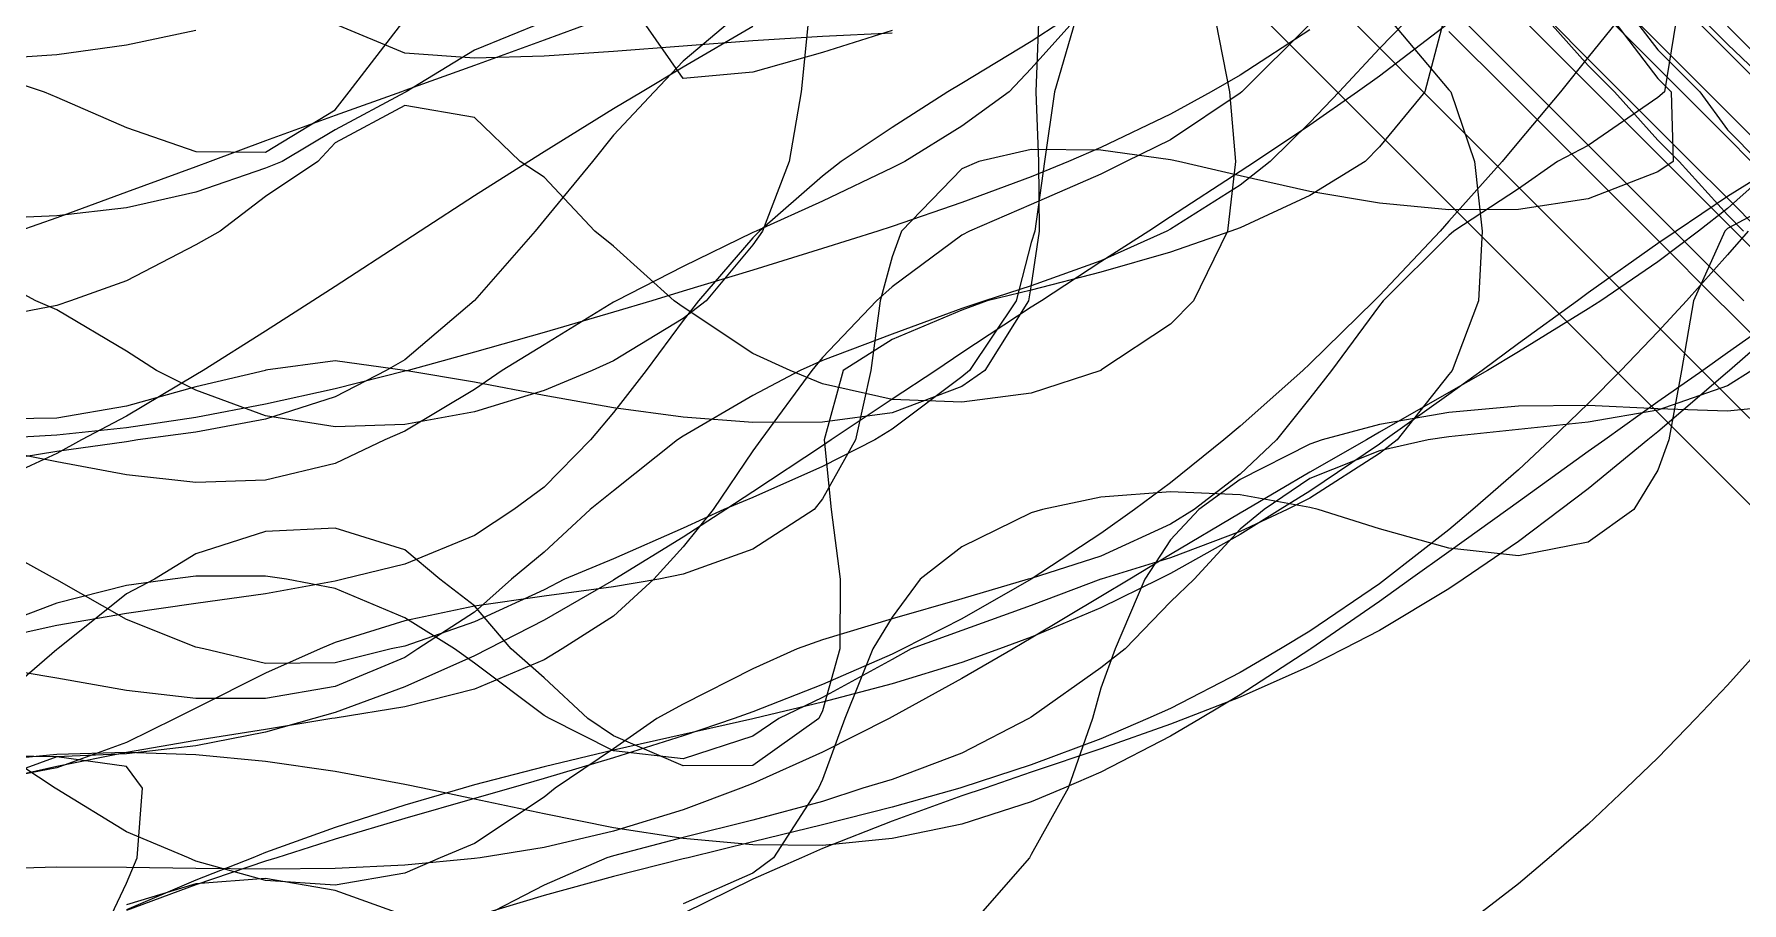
# Model space of a CAD drawing. Header units: metres. Extents: x 350990 to 353010, y 7454990 to 7457010.
# Drawn here: x 352006.8 to 352252.1, y 7455663.5 to 7455788.3 of the extents above; entities that cross this region are included whole.
import ezdxf

# ---------------------------------------------------------------- set-up
doc = ezdxf.new("R2010")
doc.units = ezdxf.units.M

msp = doc.modelspace()

# ---------------------------------------------------------------- linework, layer by layer
at = {"layer": 'CU_0p2_RL1000'}
msp.add_polyline3d([(352242.598, 7455790, 1000), (352240.964, 7455780, 1000), (352240, 7455779.166, 1000), (352230, 7455772.309, 1000), (352225.57, 7455770, 1000), (352220, 7455766.078, 1000), (352210.699, 7455760, 1000), (352210, 7455759.364, 1000), (352200.541, 7455750, 1000), (352200, 7455749.334, 1000), (352193.136, 7455740, 1000), (352190, 7455736.021, 1000), (352185.203, 7455730, 1000), (352180, 7455725.086, 1000), (352173.411, 7455720, 1000), (352170, 7455717.927, 1000), (352160, 7455713.333, 1000), (352150, 7455710.122, 1000), (352149.571, 7455710, 1000), (352140, 7455707.179, 1000), (352130, 7455704.315, 1000), (352120, 7455701.278, 1000), (352116.373, 7455700, 1000), (352110, 7455697.121, 1000), (352100, 7455692.074, 1000), (352096.184, 7455690, 1000), (352090, 7455685.62, 1000), (352081.598, 7455680, 1000), (352080, 7455678.703, 1000), (352070, 7455672.047, 1000), (352065.082, 7455670, 1000), (352060, 7455667.762, 1000), (352050, 7455666.035, 1000), (352040, 7455666.706, 1000), (352030, 7455669.503, 1000), (352028.919, 7455670, 1000), (352020, 7455673.74, 1000), (352010, 7455679.855, 1000), (352009.792, 7455680, 1000), (352000, 7455686.389, 1000)], dxfattribs=at)
at = {"layer": 'CU_0p2_RL1100'}
msp.add_polyline3d([(352203.697, 7455790, 1100), (352200, 7455786.211, 1100), (352194.247, 7455780, 1100), (352190, 7455775.592, 1100), (352184.327, 7455770, 1100), (352180, 7455766.607, 1100), (352170, 7455760.291, 1100), (352169.458, 7455760, 1100), (352160, 7455755.724, 1100), (352150, 7455752.147, 1100), (352143.342, 7455750, 1100), (352140, 7455748.859, 1100), (352130, 7455745.216, 1100), (352120, 7455741.406, 1100), (352116.778, 7455740, 1100), (352110, 7455736.382, 1100), (352100, 7455730.547, 1100), (352099.165, 7455730, 1100), (352090, 7455722.715, 1100), (352086.619, 7455720, 1100), (352080, 7455713.87, 1100), (352075.343, 7455710, 1100), (352070, 7455705.275, 1100), (352061.889, 7455700, 1100), (352060, 7455698.752, 1100), (352050, 7455694.596, 1100), (352040, 7455692.88, 1100), (352030, 7455692.88, 1100), (352020, 7455694.036, 1100), (352010, 7455695.787, 1100), (352000, 7455697.481, 1100)], dxfattribs=at)
at = {"layer": 'CU_0p2_RL1200'}
msp.add_polyline3d([(352190, 7455789.734, 1200), (352180.258, 7455780, 1200), (352180, 7455779.793, 1200), (352170, 7455773.084, 1200), (352163.611, 7455770, 1200), (352160, 7455768.154, 1200), (352150, 7455763.833, 1200), (352141.128, 7455760, 1200), (352140, 7455759.415, 1200), (352130, 7455751.991, 1200), (352127.757, 7455750, 1200), (352120, 7455741.864, 1200), (352118.477, 7455740, 1200), (352111.125, 7455730, 1200), (352110, 7455728.433, 1200), (352104.278, 7455720, 1200), (352100, 7455714.64, 1200), (352095.786, 7455710, 1200), (352090, 7455704.701, 1200), (352082.625, 7455700, 1200), (352080, 7455698.417, 1200), (352070, 7455694.201, 1200), (352060, 7455691.678, 1200), (352050, 7455690.061, 1200), (352049.517, 7455690, 1200), (352040, 7455688.396, 1200), (352030, 7455686.832, 1200), (352020, 7455685.114, 1200), (352010, 7455683.112, 1200), (352000, 7455680.845, 1200)], dxfattribs=at)
at = {"layer": 'CU_0p2_RL600'}
for points in [[(352000, 7455782.728, 600), (352008.186, 7455780, 600), (352010, 7455779.216, 600), (352020, 7455774.876, 600), (352030, 7455771.448, 600), (352040, 7455771.333, 600), (352050, 7455777.427, 600), (352052.009, 7455780, 600), (352059.721, 7455790, 600)], [(352151.052, 7455790, 600), (352150.627, 7455780, 600), (352151.01, 7455770, 600), (352151.109, 7455760, 600), (352150, 7455752.265, 600), (352149.617, 7455750, 600), (352143.303, 7455740, 600), (352140, 7455737.671, 600), (352130, 7455733.91, 600), (352120, 7455732.554, 600), (352110, 7455732.51, 600), (352100, 7455733.282, 600), (352090, 7455734.625, 600), (352080, 7455736.372, 600), (352070, 7455738.3, 600), (352060, 7455740, 600), (352059.994, 7455740, 600), (352050, 7455741.385, 600), (352040, 7455740.007, 600), (352039.985, 7455740, 600), (352030, 7455737.617, 600), (352020, 7455734.851, 600), (352010, 7455733.13, 600), (352000, 7455733.008, 600)]]:
    msp.add_polyline3d(points, dxfattribs=at)
at = {"layer": 'CU_0p2_RL700'}
msp.add_polyline3d([(352201.795, 7455790, 700), (352210, 7455780.282, 700), (352210.282, 7455780, 700), (352213.652, 7455770, 700), (352214.773, 7455760, 700), (352214.224, 7455750, 700), (352210.475, 7455740, 700), (352210, 7455739.382, 700), (352202.536, 7455730, 700), (352200, 7455728.07, 700), (352190, 7455721.633, 700), (352186.736, 7455720, 700), (352180, 7455716.875, 700), (352170, 7455713.077, 700), (352160.022, 7455710, 700), (352160, 7455709.991, 700), (352150, 7455706.245, 700), (352140, 7455702.623, 700), (352132.721, 7455700, 700), (352130, 7455698.451, 700), (352120, 7455692.989, 700), (352113.749, 7455690, 700), (352110, 7455687.467, 700), (352100, 7455684.186, 700), (352090, 7455685.37, 700), (352080.781, 7455690, 700), (352080, 7455690.418, 700), (352070, 7455697.935, 700), (352067.163, 7455700, 700), (352060, 7455704.468, 700), (352050, 7455708.661, 700), (352042.997, 7455710, 700), (352040, 7455710.424, 700), (352030, 7455710.415, 700), (352026.623, 7455710, 700), (352020, 7455709.103, 700), (352010, 7455706.548, 700), (352000, 7455702.796, 700)], dxfattribs=at)
at = {"layer": 'CU_0p2_RL800'}
for points in [[(352224.434, 7455790, 800), (352230, 7455783.766, 800), (352233.766, 7455780, 800), (352240, 7455773.057, 800), (352243.057, 7455770, 800), (352250, 7455762.315, 800), (352252.315, 7455760, 800)], [(352257.215, 7455780, 800), (352250, 7455786.864, 800), (352246.864, 7455790, 800)], [(352260, 7455735.118, 800), (352250, 7455734.15, 800), (352240, 7455734.486, 800), (352230, 7455734.944, 800), (352220, 7455734.849, 800), (352210, 7455733.956, 800), (352200, 7455732.205, 800), (352191.784, 7455730, 800), (352190, 7455729.399, 800), (352180, 7455724.309, 800), (352174.046, 7455720, 800), (352170, 7455715.646, 800), (352166.318, 7455710, 800), (352162.035, 7455700, 800), (352160, 7455694.341, 800), (352158.785, 7455690, 800), (352155.305, 7455680, 800), (352150, 7455670.442, 800), (352149.75, 7455670, 800), (352140.968, 7455660, 800)], [(352060, 7455661.706, 800), (352050, 7455665.284, 800), (352040, 7455666.995, 800), (352030, 7455666.23, 800), (352020, 7455663.235, 800)]]:
    msp.add_polyline3d(points, dxfattribs=at)
at = {"layer": 'CU_0p2_RL900'}
for points in [[(352236.947, 7455790, 900), (352240, 7455786.021, 900), (352246.021, 7455780, 900), (352250, 7455774.528, 900), (352254.528, 7455770, 900)], [(352253.526, 7455740, 900), (352250, 7455737.793, 900), (352240, 7455734.27, 900), (352230, 7455732.538, 900), (352220, 7455731.506, 900), (352210, 7455730.473, 900), (352207.006, 7455730, 900), (352200, 7455728.432, 900), (352190, 7455724.457, 900), (352183.468, 7455720, 900), (352180, 7455717.198, 900), (352173.393, 7455710, 900), (352170, 7455706.762, 900), (352163.459, 7455700, 900), (352160, 7455697.257, 900), (352150, 7455690.203, 900), (352149.659, 7455690, 900), (352140, 7455685.033, 900), (352130, 7455681.221, 900), (352125.792, 7455680, 900), (352120, 7455678.095, 900), (352110, 7455675.37, 900), (352100, 7455672.884, 900), (352090, 7455670.282, 900), (352089.029, 7455670, 900), (352080, 7455666.076, 900), (352070, 7455660.908, 900)]]:
    msp.add_polyline3d(points, dxfattribs=at)
at = {"layer": 'CU_0p4_RL1000'}
msp.add_polyline3d([(352156.273, 7455790, 1000), (352153.33, 7455780, 1000), (352151.908, 7455770, 1000), (352150.493, 7455760, 1000), (352150, 7455758.34, 1000), (352147.832, 7455750, 1000), (352141.131, 7455740, 1000), (352140, 7455739.044, 1000), (352130, 7455731.568, 1000), (352127.503, 7455730, 1000), (352120, 7455726.195, 1000), (352110, 7455721.743, 1000), (352105.845, 7455720, 1000), (352100, 7455717.348, 1000), (352090, 7455712.928, 1000), (352082.938, 7455710, 1000), (352080, 7455708.498, 1000), (352070, 7455703.888, 1000), (352060, 7455700.392, 1000), (352058.039, 7455700, 1000), (352050, 7455697.999, 1000), (352040, 7455697.89, 1000), (352031.116, 7455700, 1000), (352030, 7455700.228, 1000), (352020, 7455704.217, 1000), (352010, 7455709.896, 1000), (352009.834, 7455710, 1000), (352000, 7455715.43, 1000)], dxfattribs=at)
at = {"layer": 'CU_0p4_RL1100'}
msp.add_polyline3d([(352155.977, 7455790, 1100), (352150, 7455783.34, 1100), (352146.807, 7455780, 1100), (352140, 7455775.046, 1100), (352131.822, 7455770, 1100), (352130, 7455769.08, 1100), (352120, 7455764.275, 1100), (352110.474, 7455760, 1100), (352110, 7455759.783, 1100), (352100, 7455754.935, 1100), (352090.353, 7455750, 1100), (352090, 7455749.794, 1100), (352080, 7455743.666, 1100), (352073.974, 7455740, 1100), (352070, 7455737.241, 1100), (352060, 7455731.249, 1100), (352057.138, 7455730, 1100), (352050, 7455726.611, 1100), (352040, 7455724.211, 1100), (352030, 7455723.887, 1100), (352020, 7455725, 1100), (352010, 7455726.852, 1100), (352000, 7455728.828, 1100)], dxfattribs=at)
at = {"layer": 'CU_0p4_RL1200'}
msp.add_polyline3d([(352154.264, 7455790, 1200), (352150, 7455787.21, 1200), (352140, 7455781.174, 1200), (352138.028, 7455780, 1200), (352130, 7455774.88, 1200), (352122.703, 7455770, 1200), (352120, 7455767.899, 1200), (352110.961, 7455760, 1200), (352110, 7455759.012, 1200), (352102.21, 7455750, 1200), (352100, 7455747.175, 1200), (352094.657, 7455740, 1200), (352090, 7455733.951, 1200), (352086.653, 7455730, 1200), (352080, 7455723.231, 1200), (352075.677, 7455720, 1200), (352070, 7455716.286, 1200), (352060, 7455712.138, 1200), (352051.167, 7455710, 1200), (352050, 7455709.698, 1200), (352040, 7455707.903, 1200), (352030, 7455706.508, 1200), (352020, 7455705.085, 1200), (352010, 7455703.352, 1200), (352000, 7455701.167, 1200)], dxfattribs=at)
at = {"layer": 'CU_0p4_RL700'}
msp.add_polyline3d([(352176.495, 7455790, 700), (352178.465, 7455780, 700), (352179.324, 7455770, 700), (352178.199, 7455760, 700), (352173.317, 7455750, 700), (352170, 7455746.61, 700), (352160, 7455740.004, 700), (352159.988, 7455740, 700), (352150, 7455736.732, 700), (352140, 7455735.417, 700), (352130, 7455735.812, 700), (352120, 7455738.079, 700), (352115.354, 7455740, 700), (352110, 7455742.435, 700), (352100, 7455749.054, 700), (352098.709, 7455750, 700), (352090, 7455757.837, 700), (352087.301, 7455760, 700), (352080, 7455767.755, 700), (352076.586, 7455770, 700), (352070, 7455776.297, 700), (352060, 7455778.061, 700), (352050, 7455772.683, 700), (352047.511, 7455770, 700), (352040, 7455764.984, 700), (352033.501, 7455760, 700), (352030, 7455758.016, 700), (352020, 7455752.871, 700), (352011.996, 7455750, 700), (352010, 7455749.329, 700), (352000, 7455747.411, 700)], dxfattribs=at)
at = {"layer": 'CU_0p4_RL800'}
msp.add_polyline3d([(352209.166, 7455790, 800), (352206.516, 7455780, 800), (352200, 7455772.088, 800), (352197.966, 7455770, 800), (352190, 7455765.087, 800), (352180, 7455760.485, 800), (352178.649, 7455760, 800), (352170, 7455756.995, 800), (352160, 7455754.095, 800), (352150, 7455751.507, 800), (352143.635, 7455750, 800), (352140, 7455748.642, 800), (352130, 7455744.42, 800), (352122.972, 7455740, 800), (352120.227, 7455730, 800), (352121.239, 7455720, 800), (352122.518, 7455710, 800), (352122.502, 7455700, 800), (352120, 7455691.096, 800), (352119.455, 7455690, 800), (352110, 7455683.23, 800), (352100, 7455683.178, 800), (352090, 7455687.52, 800), (352086.291, 7455690, 800), (352080, 7455695.828, 800), (352075.287, 7455700, 800), (352070, 7455706.177, 800), (352065.011, 7455710, 800), (352060, 7455714.237, 800), (352050, 7455717.322, 800), (352040, 7455716.847, 800), (352030, 7455713.666, 800), (352024.044, 7455710, 800), (352020, 7455707.896, 800), (352010.169, 7455700, 800), (352010, 7455699.885, 800), (352000, 7455691.306, 800)], dxfattribs=at)
at = {"layer": 'CU_0p4_RL900'}
msp.add_polyline3d([(352233.8, 7455790, 900), (352240, 7455781.919, 900), (352241.919, 7455780, 900), (352242.202, 7455770, 900), (352240, 7455768.532, 900), (352230, 7455764.622, 900), (352220, 7455763.092, 900), (352210, 7455763.036, 900), (352200, 7455763.989, 900), (352190, 7455765.692, 900), (352180, 7455767.918, 900), (352171.128, 7455770, 900), (352170, 7455770.244, 900), (352160, 7455771.641, 900), (352150, 7455771.729, 900), (352142.456, 7455770, 900), (352140, 7455768.949, 900), (352131.373, 7455760, 900), (352130, 7455756.293, 900), (352128.289, 7455750, 900), (352126.929, 7455740, 900), (352124.765, 7455730, 900), (352120, 7455721.557, 900), (352118.809, 7455720, 900), (352110, 7455714.296, 900), (352100, 7455710.732, 900), (352096.471, 7455710, 900), (352090, 7455708.896, 900), (352080, 7455707.58, 900), (352070, 7455706.118, 900), (352060, 7455704.027, 900), (352050, 7455700.914, 900), (352047.84, 7455700, 900), (352040, 7455696.52, 900), (352030, 7455691.484, 900), (352027.012, 7455690, 900), (352020, 7455686.549, 900), (352010, 7455682.916, 900), (352000, 7455681.014, 900)], dxfattribs=at)
at = {"layer": 'CU_0p8_RL1000'}
msp.add_polyline3d([(352117.939, 7455790, 1000), (352116.956, 7455780, 1000), (352115.216, 7455770, 1000), (352111.381, 7455760, 1000), (352110, 7455758.011, 1000), (352103.275, 7455750, 1000), (352100, 7455747.444, 1000), (352090, 7455741.379, 1000), (352086.938, 7455740, 1000), (352080, 7455737.084, 1000), (352070, 7455734.046, 1000), (352060, 7455732.211, 1000), (352050, 7455731.875, 1000), (352040, 7455733.487, 1000), (352030, 7455737.176, 1000), (352024.333, 7455740, 1000), (352020, 7455742.765, 1000), (352010, 7455748.688, 1000), (352006.984, 7455750, 1000), (352000, 7455753.755, 1000)], dxfattribs=at)
at = {"layer": 'CU_0p8_RL1100'}
msp.add_polyline3d([(352079.865, 7455790, 1100), (352070, 7455785.983, 1100), (352060.214, 7455780, 1100), (352060, 7455779.899, 1100), (352050, 7455774.559, 1100), (352042.367, 7455770, 1100), (352040, 7455769.016, 1100), (352030, 7455765.578, 1100), (352020, 7455763.354, 1100), (352010, 7455762.197, 1100), (352000, 7455761.765, 1100)], dxfattribs=at)
at = {"layer": 'CU_0p8_RL1200'}
msp.add_polyline3d([(352106.667, 7455790, 1200), (352100, 7455784.419, 1200), (352095.824, 7455780, 1200), (352090, 7455773.79, 1200), (352086.944, 7455770, 1200), (352080, 7455761.549, 1200), (352078.751, 7455760, 1200), (352070, 7455750.033, 1200), (352069.965, 7455750, 1200), (352060, 7455741.525, 1200), (352057.335, 7455740, 1200), (352050, 7455736.176, 1200), (352040, 7455732.997, 1200), (352030, 7455731.098, 1200), (352021.67, 7455730, 1200), (352020, 7455729.754, 1200), (352010, 7455728.367, 1200), (352000, 7455726.717, 1200)], dxfattribs=at)
at = {"layer": 'DAC_RL1000'}
msp.add_polyline3d([(352255.804, 7455780, 1000), (352250, 7455785.804, 1000), (352245.804, 7455790, 1000)], dxfattribs=at)
at = {"layer": 'DAC_RL500'}
for points in [[(352253.94, 7455720, 500), (352250, 7455723.94, 500), (352243.94, 7455730, 500), (352240, 7455733.94, 500), (352233.94, 7455740, 500), (352230, 7455743.94, 500), (352223.94, 7455750, 500), (352220, 7455753.94, 500), (352213.94, 7455760, 500), (352210, 7455763.94, 500), (352203.94, 7455770, 500), (352200, 7455773.94, 500), (352193.94, 7455780, 500), (352190, 7455783.94, 500), (352183.94, 7455790, 500)], [(352212.332, 7455790, 500), (352220, 7455782.332, 500), (352222.332, 7455780, 500), (352230, 7455772.332, 500), (352232.332, 7455770, 500), (352240, 7455762.332, 500), (352242.332, 7455760, 500), (352250, 7455752.332, 500), (352252.332, 7455750, 500)]]:
    msp.add_polyline3d(points, dxfattribs=at)
at = {"layer": 'DAC_RL600'}
for points in [[(352256.313, 7455730, 600), (352250, 7455736.313, 600), (352246.313, 7455740, 600), (352240, 7455746.313, 600), (352236.313, 7455750, 600), (352230, 7455756.313, 600), (352226.313, 7455760, 600), (352220, 7455766.313, 600), (352216.313, 7455770, 600), (352210, 7455776.313, 600), (352206.313, 7455780, 600), (352200, 7455786.313, 600), (352196.313, 7455790, 600)], [(352224.705, 7455790, 600), (352230, 7455784.705, 600), (352234.705, 7455780, 600), (352240, 7455774.705, 600), (352244.705, 7455770, 600), (352250, 7455764.705, 600), (352254.705, 7455760, 600)]]:
    msp.add_polyline3d(points, dxfattribs=at)
at = {"layer": 'DAC_RL700'}
for points in [[(352237.078, 7455790, 700), (352240, 7455787.078, 700), (352247.078, 7455780, 700), (352250, 7455777.078, 700), (352257.078, 7455770, 700)], [(352258.686, 7455740, 700), (352250, 7455748.686, 700), (352248.686, 7455750, 700), (352240, 7455758.686, 700), (352238.686, 7455760, 700), (352230, 7455768.686, 700), (352228.686, 7455770, 700), (352220, 7455778.686, 700), (352218.686, 7455780, 700), (352210, 7455788.686, 700)]]:
    msp.add_polyline3d(points, dxfattribs=at)
at = {"layer": 'DAC_RL800'}
for points in [[(352260, 7455751.058, 800), (352251.058, 7455760, 800), (352250, 7455761.058, 800), (352241.058, 7455770, 800), (352240, 7455771.058, 800), (352231.058, 7455780, 800), (352230, 7455781.058, 800), (352221.058, 7455790, 800)], [(352250, 7455789.451, 800), (352259.451, 7455780, 800)]]:
    msp.add_polyline3d(points, dxfattribs=at)
at = {"layer": 'DAC_RL900'}
msp.add_polyline3d([(352253.431, 7455770, 900), (352250, 7455773.431, 900), (352243.431, 7455780, 900), (352240, 7455783.431, 900), (352233.431, 7455790, 900)], dxfattribs=at)
at = {"layer": 'PHY_RL1000'}
for points in [[(352130, 7455788.409, 1000), (352120, 7455787.949, 1000), (352110, 7455787.324, 1000), (352100, 7455786.579, 1000), (352090, 7455785.807, 1000), (352080, 7455785.137, 1000), (352070, 7455784.824, 1000), (352060, 7455785.538, 1000), (352050, 7455789.712, 1000)], [(352254.695, 7455700, 1000), (352250, 7455694.762, 1000), (352245.475, 7455690, 1000), (352240, 7455684.339, 1000), (352235.473, 7455680, 1000), (352230, 7455674.833, 1000), (352224.393, 7455670, 1000), (352220, 7455666.26, 1000), (352211.841, 7455660, 1000)]]:
    msp.add_polyline3d(points, dxfattribs=at)
at = {"layer": 'PHY_RL1100'}
msp.add_polyline3d([(352252.973, 7455760, 1100), (352250, 7455756.611, 1100), (352244.108, 7455750, 1100), (352240, 7455745.551, 1100), (352234.707, 7455740, 1100), (352230, 7455735.228, 1100), (352224.581, 7455730, 1100), (352220, 7455725.722, 1100), (352213.443, 7455720, 1100), (352210, 7455717.086, 1100), (352200.87, 7455710, 1100), (352200, 7455709.344, 1100), (352190, 7455702.53, 1100), (352185.808, 7455700, 1100), (352180, 7455696.582, 1100), (352170, 7455691.446, 1100), (352166.745, 7455690, 1100), (352160, 7455687.064, 1100), (352150, 7455683.319, 1100), (352140, 7455680.081, 1100), (352139.715, 7455680, 1100), (352130, 7455677.266, 1100), (352120, 7455674.705, 1100), (352110, 7455672.268, 1100), (352100.688, 7455670, 1100), (352100, 7455669.833, 1100), (352090, 7455667.311, 1100), (352080, 7455664.58, 1100), (352070, 7455661.565, 1100)], dxfattribs=at)
at = {"layer": 'PHY_RL1200'}
msp.add_polyline3d([(352234.049, 7455790, 1200), (352230, 7455784.998, 1200), (352226.041, 7455780, 1200), (352220, 7455772.836, 1200), (352217.628, 7455770, 1200), (352210, 7455761.411, 1200), (352208.739, 7455760, 1200), (352200, 7455750.772, 1200), (352199.253, 7455750, 1200), (352190, 7455740.955, 1200), (352188.984, 7455740, 1200), (352180, 7455731.983, 1200), (352177.652, 7455730, 1200), (352170, 7455723.854, 1200), (352164.842, 7455720, 1200), (352160, 7455716.547, 1200), (352150, 7455710.02, 1200), (352149.966, 7455710, 1200), (352140, 7455704.314, 1200), (352131.521, 7455700, 1200), (352130, 7455699.254, 1200), (352120, 7455694.857, 1200), (352110, 7455690.946, 1200), (352107.317, 7455690, 1200), (352100, 7455687.489, 1200), (352090, 7455684.339, 1200), (352080, 7455681.371, 1200), (352075.251, 7455680, 1200), (352070, 7455678.508, 1200), (352060, 7455675.646, 1200), (352050, 7455672.664, 1200), (352041.602, 7455670, 1200), (352040, 7455669.493, 1200), (352030, 7455666.114, 1200), (352020, 7455662.437, 1200)], dxfattribs=at)
at = {"layer": 'PHY_RL900'}
for points in [[(352260, 7455765.69, 900), (352250, 7455760.361, 900), (352249.637, 7455760, 900), (352245.135, 7455750, 900), (352243.424, 7455740, 900), (352241.602, 7455730, 900), (352240, 7455725.646, 900), (352236.553, 7455720, 900), (352230, 7455715.298, 900), (352220, 7455713.349, 900), (352210, 7455714.457, 900), (352200, 7455717.227, 900), (352191.201, 7455720, 900), (352190, 7455720.31, 900), (352180, 7455722.123, 900), (352170, 7455722.573, 900), (352160, 7455721.771, 900), (352151.586, 7455720, 900), (352150, 7455719.552, 900), (352140, 7455714.648, 900), (352134.052, 7455710, 900), (352130, 7455704.566, 900), (352127.224, 7455700, 900), (352123.227, 7455690, 900), (352120, 7455681.224, 900), (352119.444, 7455680, 900), (352112.964, 7455670, 900), (352110, 7455667.791, 900), (352100, 7455663.356, 900)], [(352016.993, 7455660, 900), (352020, 7455666.333, 900), (352021.558, 7455670, 900), (352022.31, 7455680, 900), (352020, 7455683.099, 900), (352010, 7455684.476, 900), (352000, 7455680.866, 900), (351998.606, 7455680, 900), (351990, 7455674.388, 900), (351982.531, 7455670, 900), (351980, 7455668.683, 900), (351970, 7455663.695, 900), (351960.884, 7455660, 900)]]:
    msp.add_polyline3d(points, dxfattribs=at)
at = {"layer": 'POT_RL1000'}
msp.add_polyline3d([(352190, 7455788.923, 1000), (352180, 7455782.372, 1000), (352175.83, 7455780, 1000), (352170, 7455776.786, 1000), (352160, 7455771.982, 1000), (352155.326, 7455770, 1000), (352150, 7455767.806, 1000), (352140, 7455764.095, 1000), (352130, 7455760.672, 1000), (352127.933, 7455760, 1000), (352120, 7455757.481, 1000), (352110, 7455754.397, 1000), (352100, 7455751.361, 1000), (352095.48, 7455750, 1000), (352090, 7455748.376, 1000), (352080, 7455745.446, 1000), (352070, 7455742.591, 1000), (352060.477, 7455740, 1000), (352060, 7455739.871, 1000), (352050, 7455737.367, 1000), (352040, 7455735.137, 1000), (352030, 7455733.25, 1000), (352020, 7455731.763, 1000), (352010, 7455730.71, 1000), (352000, 7455730.101, 1000)], dxfattribs=at)
at = {"layer": 'POT_RL1100'}
msp.add_polyline3d([(352130, 7455788.811, 1100), (352120, 7455785.639, 1100), (352110, 7455782.845, 1100), (352100, 7455781.922, 1100), (352094.319, 7455790, 1100)], dxfattribs=at)
at = {"layer": 'POT_RL500'}
msp.add_polyline3d([(352260, 7455748.451, 500), (352250.275, 7455740, 500), (352250, 7455739.758, 500), (352240, 7455731.168, 500), (352238.57, 7455730, 500), (352230, 7455722.968, 500), (352226.083, 7455720, 500), (352220, 7455715.395, 500), (352212.048, 7455710, 500), (352210, 7455708.62, 500), (352200, 7455702.651, 500), (352194.884, 7455700, 500), (352190, 7455697.508, 500), (352180, 7455693.068, 500), (352172.115, 7455690, 500), (352170, 7455689.194, 500), (352160, 7455685.642, 500), (352150, 7455682.274, 500), (352143.357, 7455680, 500), (352140, 7455678.875, 500), (352130, 7455675.262, 500), (352120, 7455671.329, 500), (352117.005, 7455670, 500), (352110, 7455666.93, 500), (352100, 7455662.004, 500)], dxfattribs=at)
at = {"layer": 'POT_RL600'}
msp.add_polyline3d([(352258.103, 7455770, 600), (352250, 7455764.973, 600), (352242.63, 7455760, 600), (352240, 7455758.239, 600), (352230, 7455751.136, 600), (352228.455, 7455750, 600), (352220, 7455743.833, 600), (352214.776, 7455740, 600), (352210, 7455736.525, 600), (352200.837, 7455730, 600), (352200, 7455729.409, 600), (352190, 7455722.653, 600), (352185.771, 7455720, 600), (352180, 7455716.419, 600), (352170, 7455710.82, 600), (352168.355, 7455710, 600), (352160, 7455705.89, 600), (352150, 7455701.657, 600), (352145.444, 7455700, 600), (352140, 7455698.049, 600), (352130, 7455694.975, 600), (352120, 7455692.324, 600), (352110.207, 7455690, 600), (352110, 7455689.951, 600), (352100, 7455687.691, 600), (352090, 7455685.434, 600), (352080, 7455683.058, 600), (352070, 7455680.466, 600), (352068.399, 7455680, 600), (352060, 7455677.562, 600), (352050, 7455674.32, 600), (352040, 7455670.727, 600), (352038.153, 7455670, 600), (352030, 7455666.764, 600), (352020, 7455662.501, 600)], dxfattribs=at)
at = {"layer": 'POT_RL700'}
msp.add_polyline3d([(352260, 7455749.575, 700), (352250, 7455742.523, 700), (352246.454, 7455740, 700), (352240, 7455735.462, 700), (352232.368, 7455730, 700), (352230, 7455728.324, 700), (352220, 7455721.132, 700), (352218.438, 7455720, 700), (352210, 7455713.947, 700), (352204.482, 7455710, 700), (352200, 7455706.822, 700), (352190.155, 7455700, 700), (352190, 7455699.894, 700), (352180, 7455693.399, 700), (352174.306, 7455690, 700), (352170, 7455687.452, 700), (352160, 7455682.27, 700), (352154.689, 7455680, 700), (352150, 7455678.018, 700), (352140, 7455674.826, 700), (352130, 7455672.746, 700), (352120, 7455671.776, 700), (352110, 7455671.828, 700), (352100, 7455672.743, 700), (352090, 7455674.306, 700), (352080, 7455676.282, 700), (352070, 7455678.43, 700), (352062.567, 7455680, 700), (352060, 7455680.529, 700), (352050, 7455682.383, 700), (352040, 7455683.841, 700), (352030, 7455684.785, 700), (352020, 7455685.135, 700), (352010, 7455684.842, 700), (352000, 7455683.888, 700)], dxfattribs=at)
at = {"layer": 'POT_RL800'}
msp.add_polyline3d([(352257.563, 7455770, 800), (352250, 7455763.254, 800), (352245.838, 7455760, 800), (352240, 7455755.575, 800), (352231.803, 7455750, 800), (352230, 7455748.815, 800), (352220, 7455742.668, 800), (352215.509, 7455740, 800), (352210, 7455736.838, 800), (352200, 7455731.102, 800), (352198.128, 7455730, 800), (352190, 7455725.363, 800), (352180.891, 7455720, 800), (352180, 7455719.492, 800), (352170, 7455713.55, 800), (352164.169, 7455710, 800), (352160, 7455707.532, 800), (352150, 7455701.548, 800), (352147.383, 7455700, 800), (352140, 7455695.744, 800), (352130, 7455690.211, 800), (352129.59, 7455690, 800), (352120, 7455685.169, 800), (352110, 7455680.666, 800), (352108.28, 7455680, 800), (352100, 7455676.872, 800), (352090, 7455673.804, 800), (352080, 7455671.48, 800), (352070.804, 7455670, 800), (352070, 7455669.874, 800), (352060, 7455668.913, 800), (352050, 7455668.458, 800), (352040, 7455668.365, 800), (352030, 7455668.47, 800), (352020, 7455668.608, 800), (352010, 7455668.62, 800), (352000, 7455668.363, 800)], dxfattribs=at)
at = {"layer": 'POT_RL900'}
msp.add_polyline3d([(352210, 7455789.839, 900), (352200, 7455782.254, 900), (352196.857, 7455780, 900), (352190, 7455775.228, 900), (352182.224, 7455770, 900), (352180, 7455768.546, 900), (352170, 7455762.041, 900), (352166.89, 7455760, 900), (352160, 7455755.581, 900), (352151.444, 7455750, 900), (352150, 7455749.077, 900), (352140, 7455742.498, 900), (352136.28, 7455740, 900), (352130, 7455735.843, 900), (352121.271, 7455730, 900), (352120, 7455729.159, 900), (352110, 7455722.527, 900), (352106.11, 7455720, 900), (352100, 7455716.056, 900), (352090.189, 7455710, 900), (352090, 7455709.884, 900), (352080, 7455704.142, 900), (352071.972, 7455700, 900), (352070, 7455698.985, 900), (352060, 7455694.525, 900), (352050, 7455690.87, 900), (352046.916, 7455690, 900), (352040, 7455688.056, 900), (352030, 7455686.092, 900), (352020, 7455684.933, 900), (352010, 7455684.485, 900), (352000, 7455684.621, 900)], dxfattribs=at)
at = {"layer": 'QMP_RL500'}
msp.add_polyline3d([(352110, 7455789.407, 500), (352100, 7455783.562, 500), (352094.077, 7455780, 500), (352090, 7455777.555, 500), (352080, 7455771.376, 500), (352077.824, 7455770, 500), (352070, 7455765.042, 500), (352062.196, 7455760, 500), (352060, 7455758.575, 500), (352050, 7455752.065, 500), (352046.782, 7455750, 500), (352040, 7455745.611, 500), (352031.048, 7455740, 500), (352030, 7455739.336, 500), (352020, 7455733.434, 500), (352013.578, 7455730, 500), (352010, 7455728.064, 500), (352000, 7455723.438, 500)], dxfattribs=at)
at = {"layer": 'QMP_RL600'}
msp.add_polyline3d([(352087.051, 7455790, 600), (352080, 7455787.398, 600), (352070, 7455783.779, 600), (352060, 7455780.171, 600), (352059.53, 7455780, 600), (352050, 7455776.581, 600), (352040, 7455772.939, 600), (352032.042, 7455770, 600), (352030, 7455769.251, 600), (352020, 7455765.579, 600), (352010, 7455761.926, 600), (352004.552, 7455760, 600)], dxfattribs=at)
at = {"layer": 'QMP_RL900'}
msp.add_polyline3d([(352030, 7455788.81, 900), (352020, 7455786.684, 900), (352010, 7455785.315, 900), (352000, 7455784.641, 900)], dxfattribs=at)

doc.saveas('drawing.dxf')
